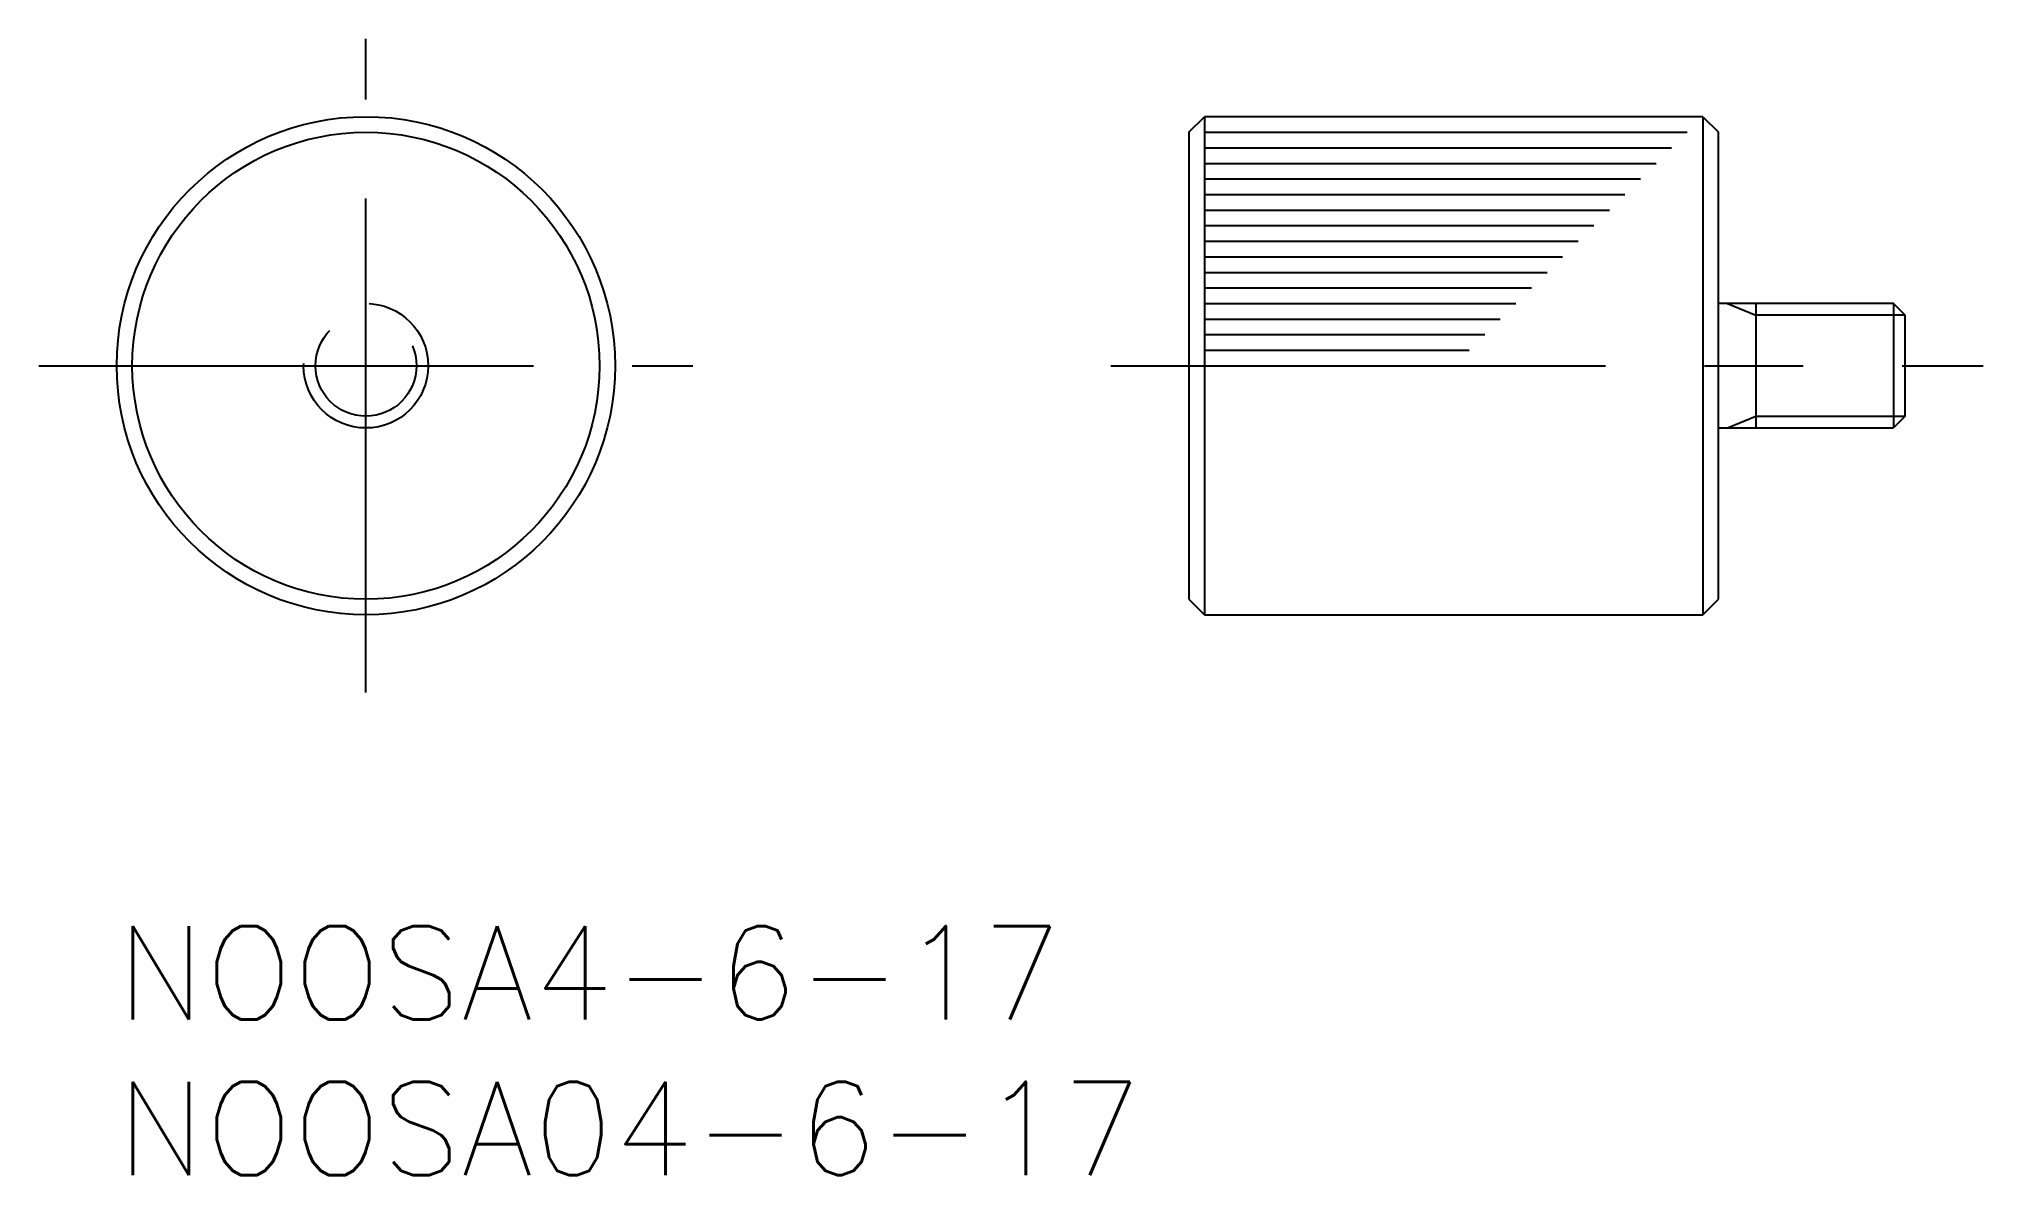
# Model space of a CAD drawing. Extents: x -2.5 to 59.9, y -8 to 28.5.
import ezdxf

# ---------------------------------------------------------------- set-up
doc = ezdxf.new("R2010")
doc.units = 0
doc.header["$LTSCALE"] = 0.5
doc.linetypes.add('CENTER', pattern=[50.8, 31.75, -6.35, 6.35, -6.35])
doc.linetypes.add('DASHED', pattern=[19.05, 12.7, -6.35])
for name, color, linetype in [('MSM_CENTER', 1, 'CENTER'), ('MSM_CONTINUOUS', 7, 'CONTINUOUS'), ('MSM_DASHED', 4, 'DASHED'), ('MSM_NARROW', 5, 'CONTINUOUS'), ('MSM_PART_NUMBER', 7, 'CONTINUOUS')]:
    doc.layers.add(name, color=color, linetype=linetype)
doc.styles.get("Standard").update_dxf_attribs({"font": 'txt.shx', "height": 3, "bigfont": 'bigfont.shx'})

# ---------------------------------------------------------------- blocks, each defined once
blk = doc.blocks.new('*U2')
at = {"layer": 'MSM_PART_NUMBER'}
blk.add_text('NOOSA4-6-17', height=3, dxfattribs=at).set_placement((0, -3))
blk = doc.blocks.new('*U3')
at = {"layer": 'MSM_PART_NUMBER'}
blk.add_text('NOOSA04-6-17', height=3, dxfattribs=at).set_placement((0, -8))

msp = doc.modelspace()

# ---------------------------------------------------------------- linework, layer by layer
at = {"layer": 'MSM_CENTER'}
for p, q in [((8, 7.5), (8, 28.5)), ((-2.5, 18), (18.5, 18)), ((31.921, 18), (59.921, 18))]:
    msp.add_line(p, q, dxfattribs=at)
at = {"layer": 'MSM_CONTINUOUS'}
for p, q in [((34.421, 25.5), (34.921, 26)), ((34.921, 26), (34.921, 10)), ((50.921, 26), (34.921, 26)), ((50.921, 26), (50.921, 10)), ((50.921, 26), (51.421, 25.5)), ((34.421, 25.5), (34.421, 10.5)), ((51.421, 10.5), (51.421, 25.5)), ((57.042, 20), (51.421, 20)), ((52.621, 20), (52.621, 16)), ((57.421, 19.621), (57.042, 20)), ((57.042, 20), (57.042, 16)), ((57.421, 16.379), (57.421, 19.621)), ((57.421, 16.379), (57.042, 16)), ((51.421, 16), (57.042, 16)), ((34.421, 10.5), (34.921, 10)), ((34.921, 10), (50.921, 10)), ((50.921, 10), (51.421, 10.5))]:
    msp.add_line(p, q, dxfattribs=at)
at = {"layer": 'MSM_CONTINUOUS', "color": 5}
for p, q in [((34.921, 25.5), (50.421, 25.5)), ((34.921, 25), (49.921, 25)), ((34.921, 24.5), (49.421, 24.5)), ((34.921, 24), (48.921, 24)), ((34.921, 23.5), (48.421, 23.5)), ((34.921, 23), (47.921, 23)), ((34.921, 22.5), (47.421, 22.5)), ((34.921, 22), (46.921, 22)), ((34.921, 21.5), (46.421, 21.5)), ((34.921, 21), (45.921, 21)), ((34.921, 20.5), (45.421, 20.5)), ((34.921, 20), (44.921, 20)), ((34.921, 19.5), (44.421, 19.5)), ((34.921, 19), (43.921, 19)), ((34.921, 18.5), (43.421, 18.5)), ((34.921, 18), (42.921, 18))]:
    msp.add_line(p, q, dxfattribs=at)
at = {"layer": 'MSM_CONTINUOUS'}
for radius in [8, 7.5]:
    msp.add_circle((8, 18), radius, dxfattribs=at)
at = {"layer": 'MSM_DASHED'}
for radius in [2, 1.621]:
    msp.add_circle((8, 18), radius, dxfattribs=at)
at = {"layer": 'MSM_NARROW'}
for p, q in [((51.712, 20), (52.621, 19.621)), ((57.421, 19.621), (52.621, 19.621)), ((51.712, 16), (52.621, 16.379)), ((52.621, 16.379), (57.421, 16.379))]:
    msp.add_line(p, q, dxfattribs=at)

# ---------------------------------------------------------------- block references
at = {"layer": 'MSM_CONTINUOUS'}
for name in ['*U2', '*U3']:
    msp.add_blockref(name, (0, 0), dxfattribs=at)

doc.saveas('drawing.dxf')
